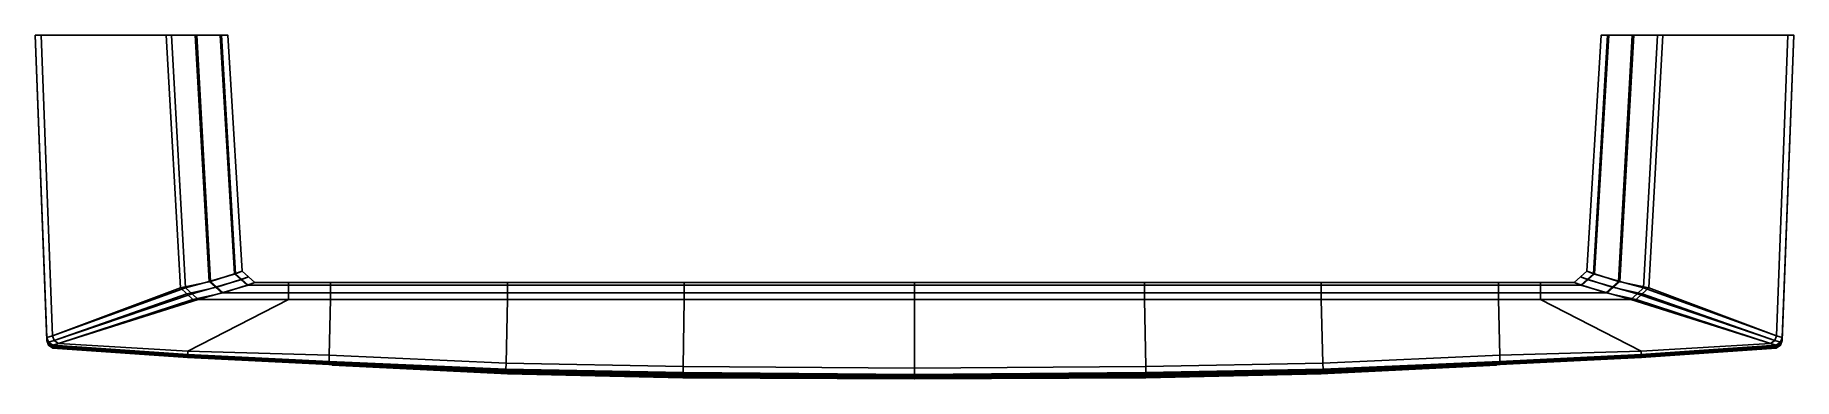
# Model space of a CAD drawing. Extents: x -72 to 72, y -28 to 0.
import ezdxf

# ---------------------------------------------------------------- set-up
doc = ezdxf.new("R2010")
doc.units = 0
doc.layers.add('DESENHOS_IDEN', color=160, linetype='CONTINUOUS')
doc.layers.add('METAL', color=6, linetype='CONTINUOUS')

msp = doc.modelspace()

# ---------------------------------------------------------------- meshes
at = {"layer": 'DESENHOS_IDEN'}
mesh = msp.add_polyface(dxfattribs=at)
corners = [(47.48, -26.8, 3.75), (47.48, -26.86, 0.27), (47.48, -26.8, -3.23), (47.48, -26.69, -6.7), (47.48, -26.6, -8.24), (33.21, -27.49, 3.75), (33.21, -27.56, 0.27), (33.21, -27.49, -3.23), (33.21, -27.38, -6.7), (33.21, -27.29, -8.24), (18.94, -27.81, 3.75), (18.94, -27.88, 0.27), (18.94, -27.81, -3.23), (18.94, -27.7, -6.7), (18.94, -27.61, -8.24), (0.09, -27.9, 3.75), (0.09, -27.97, 0.27), (0.09, -27.9, -3.23), (0.09, -27.79, -6.7), (0.09, -27.7, -8.24), (-18.76, -27.81, 3.75), (-18.76, -27.88, 0.27), (-18.76, -27.81, -3.23), (-18.76, -27.7, -6.7), (-18.76, -27.61, -8.24), (-33.03, -27.49, 3.75), (-33.03, -27.56, 0.27), (-33.03, -27.49, -3.23), (-33.03, -27.38, -6.7), (-33.03, -27.29, -8.24), (-47.3, -26.8, 3.75), (-47.3, -26.86, 0.27), (-47.3, -26.8, -3.23), (-47.3, -26.69, -6.7), (-47.3, -26.6, -8.24)]
mesh.append_faces([[corners[k] for k in face] for face in [(34, 29, 28, 33), (24, 19, 18, 23), (19, 14, 13, 18), (14, 9, 8, 13), (33, 28, 27, 32), (23, 18, 17, 22), (18, 13, 12, 17), (13, 8, 7, 12), (32, 27, 26, 31), (22, 17, 16, 21), (17, 12, 11, 16), (12, 7, 6, 11), (31, 26, 25, 30), (21, 16, 15, 20), (16, 11, 10, 15), (11, 6, 5, 10), (24, 23, 28, 29), (4, 3, 8, 9), (23, 22, 27, 28), (3, 2, 7, 8), (22, 21, 26, 27), (2, 1, 6, 7), (21, 20, 25, 26), (1, 0, 5, 6)]])
at = {"layer": 'METAL'}
mesh = msp.add_polyface(dxfattribs=at)
corners = [(-71.5, 0, 0.15), (-55.81, 0, 0.23), (-56.43, 0, -3.38), (-71.5, 0, -3.38), (-71.01, 0, -9), (-60.84, 0, -9), (-59.68, -20.57, -8.77), (-70.09, -24.46, -8.77), (-55.81, 0, 0.23), (-54.65, -19.2, 0.24), (-55.27, -19.42, -3.23), (-56.43, 0, -3.38), (-60.41, 0, 9.21), (-71.01, 0, 9.21), (-70.09, -24.46, 9.21), (-59.25, -20.57, 9.21), (-71.5, 0, 0.15), (-70.56, -24.86, 0.26), (-70.56, -24.78, 3.76), (-71.5, 0, 3.69), (-54.14, -19.67, 0.24), (-54.75, -19.88, -3.23), (-53.62, -20.13, 0.24), (-54.66, -19.88, 3.74), (-54.15, -20.35, 3.74), (-71.5, 0, 7.22), (-71.5, 0, 8.72), (-71.01, 0, 9.21), (-58.48, 0, 7.22), (-60.41, 0, 9.21), (-56.34, 0, 3.74), (-71.5, 0, 3.69), (-60.84, 0, -9), (-71.01, 0, -9), (-71.5, 0, -8.51), (-71.5, 0, -6.92), (-58.35, 0, -6.72), (-57.32, -20.04, 7.25), (-58.48, 0, 7.22), (-55.18, -19.42, 3.74), (-56.34, 0, 3.74), (-58.35, 0, -6.72), (-57.22, -20.04, -6.72), (-71.5, 0, -8.51), (-70.56, -24.61, -8.29), (-70.56, -24.68, -6.72), (-71.5, 0, -6.92), (-70.56, -24.78, -3.23), (-71.5, 0, -3.38), (-70.56, -24.61, 8.72), (-71.5, 0, 8.72), (-71.5, 0, 7.22), (-70.56, -24.68, 7.25), (-58.73, -21.04, 9.21), (-56.81, -20.51, 7.25), (-59.16, -21.04, -8.77), (-56.7, -20.51, -6.72), (-56.19, -20.97, -6.72), (-54.24, -20.35, -3.23), (-56.29, -20.97, 7.25)]
mesh.append_faces([[corners[k] for k in face] for face in [(0, 1, 2, 3), (4, 5, 6, 7), (8, 9, 10, 11), (12, 13, 14, 15), (16, 17, 18, 19), (9, 20, 21, 10), (22, 20, 23, 24), (25, 26, 27, 28), (27, 29, 28, 28), (25, 28, 30, 31), (31, 30, 1, 0), (32, 33, 34, 35), (36, 32, 35, 35), (36, 35, 3, 2), (12, 15, 37, 38), (38, 37, 39, 40), (40, 39, 9, 8), (6, 5, 41, 42), (42, 41, 11, 10), (43, 44, 45, 46), (46, 45, 47, 48), (48, 47, 17, 16), (49, 50, 51, 52), (52, 51, 19, 18), (15, 53, 54, 37), (37, 54, 23, 39), (39, 23, 20, 9), (55, 6, 42, 56), (56, 42, 10, 21), (57, 56, 21, 58), (58, 21, 20, 22), (54, 59, 24, 23), (7, 44, 43, 4), (13, 50, 49, 14)]])
mesh = msp.add_polyface(dxfattribs=at)
corners = [(71.7, 0, 0.15), (71.7, 0, -3.38), (56.63, 0, -3.38), (56.01, 0, 0.23), (71.21, 0, -9), (70.28, -24.46, -8.77), (59.88, -20.57, -8.77), (61.04, 0, -9), (56.01, 0, 0.23), (56.63, 0, -3.38), (55.47, -19.42, -3.23), (54.85, -19.2, 0.24), (60.61, 0, 9.21), (59.45, -20.57, 9.21), (70.28, -24.46, 9.21), (71.21, 0, 9.21), (71.7, 0, 0.15), (71.7, 0, 3.69), (70.75, -24.78, 3.76), (70.75, -24.86, 0.26), (54.95, -19.88, -3.23), (54.34, -19.67, 0.24), (53.82, -20.13, 0.24), (54.35, -20.35, 3.74), (54.86, -19.88, 3.74), (58.68, 0, 7.22), (60.61, 0, 9.21), (71.21, 0, 9.21), (71.7, 0, 7.22), (71.7, 0, 8.72), (71.7, 0, 3.69), (56.54, 0, 3.74), (71.7, 0, -8.51), (71.21, 0, -9), (61.04, 0, -9), (71.7, 0, -6.92), (58.54, 0, -6.72), (58.68, 0, 7.22), (57.52, -20.04, 7.25), (56.54, 0, 3.74), (55.38, -19.42, 3.74), (57.42, -20.04, -6.72), (58.54, 0, -6.72), (71.7, 0, -8.51), (71.7, 0, -6.92), (70.75, -24.68, -6.72), (70.75, -24.61, -8.29), (71.7, 0, -3.38), (70.75, -24.78, -3.23), (70.75, -24.61, 8.72), (70.75, -24.68, 7.25), (71.7, 0, 7.22), (71.7, 0, 8.72), (57.01, -20.51, 7.25), (58.93, -21.04, 9.21), (59.36, -21.04, -8.77), (56.9, -20.51, -6.72), (56.39, -20.97, -6.72), (54.44, -20.35, -3.23), (56.49, -20.97, 7.25)]
mesh.append_faces([[corners[k] for k in face] for face in [(0, 1, 2, 3), (4, 5, 6, 7), (8, 9, 10, 11), (12, 13, 14, 15), (16, 17, 18, 19), (11, 10, 20, 21), (22, 23, 24, 21), (25, 26, 27, 28), (28, 27, 29, 29), (28, 30, 31, 25), (30, 0, 3, 31), (32, 33, 34, 35), (36, 35, 34, 34), (36, 2, 1, 35), (12, 37, 38, 13), (37, 39, 40, 38), (39, 8, 11, 40), (6, 41, 42, 7), (41, 10, 9, 42), (43, 44, 45, 46), (44, 47, 48, 45), (47, 16, 19, 48), (49, 50, 51, 52), (50, 18, 17, 51), (13, 38, 53, 54), (38, 40, 24, 53), (40, 11, 21, 24), (55, 56, 41, 6), (56, 20, 10, 41), (57, 58, 20, 56), (58, 22, 21, 20), (53, 24, 23, 59), (5, 4, 43, 46), (15, 14, 49, 52)]])
mesh = msp.add_polyface(dxfattribs=at)
corners = [(-59.68, -20.57, -8.77), (-59.16, -21.04, -8.77), (-69.94, -24.85, -8.77), (-70.09, -24.46, -8.77), (-59.25, -20.57, 9.21), (-70.09, -24.46, 9.21), (-69.94, -24.85, 9.21), (-58.73, -21.04, 9.21), (-70.56, -24.86, 0.26), (-70.41, -25.24, 0.26), (-70.41, -25.16, 3.76), (-70.56, -24.78, 3.76), (-58.65, -21.51, -8.77), (-69.6, -25.1, -8.77), (-69.6, -25.1, 9.21), (-58.22, -21.51, 9.21), (-70.07, -25.48, 0.26), (-70.41, -25.16, -3.23), (-70.07, -25.4, -3.23), (-50.86, -21.51, -8.77), (-59.08, -25.72, -8.77), (-59.06, -25.72, 9.21), (-50.86, -21.51, 9.21), (-59.07, -26.24, 0.26), (-59.07, -26.16, 3.76), (-70.07, -25.4, 3.76), (-70.56, -24.61, -8.29), (-70.41, -24.99, -8.29), (-70.41, -25.06, -6.72), (-70.56, -24.68, -6.72), (-70.56, -24.78, -3.23), (-70.41, -24.99, 8.72), (-70.56, -24.61, 8.72), (-70.56, -24.68, 7.25), (-70.41, -25.06, 7.25), (-56.7, -20.51, -6.72), (-56.19, -20.97, -6.72), (-56.29, -20.97, 7.25), (-56.81, -20.51, 7.25), (-70.07, -25.24, 8.72), (-70.07, -25.31, 7.25), (-70.07, -25.23, -8.29), (-70.07, -25.31, -6.72), (-50.86, -21.51, 9.21), (-50.86, -20.98, 7.25), (-50.86, -21.51, -8.77), (-50.86, -20.98, -6.72), (-59.07, -25.99, -8.29), (-59.07, -26.06, -6.72), (-59.07, -26.16, -3.23), (-59.07, -25.99, 8.72), (-59.07, -26.06, 7.25)]
mesh.append_faces([[corners[k] for k in face] for face in [(0, 1, 2, 3), (4, 5, 6, 7), (8, 9, 10, 11), (1, 12, 13, 2), (14, 15, 7, 6), (16, 9, 17, 18), (12, 19, 20, 13), (15, 14, 21, 22), (16, 23, 24, 25), (26, 27, 28, 29), (29, 28, 17, 30), (30, 17, 9, 8), (31, 32, 33, 34), (34, 33, 11, 10), (12, 1, 35, 36), (7, 15, 37, 38), (39, 31, 34, 40), (40, 34, 10, 25), (25, 10, 9, 16), (27, 41, 42, 28), (28, 42, 18, 17), (15, 43, 44, 37), (45, 12, 36, 46), (41, 47, 48, 42), (42, 48, 49, 18), (18, 49, 23, 16), (50, 39, 40, 51), (51, 40, 25, 24), (26, 3, 2, 27), (5, 32, 31, 6), (27, 2, 13, 41), (6, 31, 39, 14), (41, 13, 20, 47), (14, 39, 50, 21)]])
mesh = msp.add_polyface(dxfattribs=at)
corners = [(-53.62, -20.13, 0.24), (-50.86, -20.13, 0.26), (-50.86, -20.35, -3.23), (-54.24, -20.35, -3.23), (-47.45, -21.51, -8.77), (-33.03, -21.51, -8.77), (-33.16, -26.69, -8.77), (-47.56, -26.05, -8.77), (-33.03, -20.13, 0.26), (-47.45, -20.13, 0.26), (-47.45, -20.35, 3.76), (-33.03, -20.35, 3.76), (-33.16, -26.69, 9.21), (-33.03, -21.51, 9.21), (-47.45, -21.51, 9.21), (-47.56, -26.05, 9.21), (-33.18, -27.44, 0.26), (-47.57, -26.81, 0.26), (-47.57, -26.73, -3.23), (-33.18, -27.36, -3.23), (-50.86, -21.51, -8.77), (-59.08, -25.72, -8.77), (-50.86, -20.35, 3.76), (-50.86, -21.51, 9.21), (-59.06, -25.72, 9.21), (-59.07, -26.24, 0.26), (-59.07, -26.16, -3.23), (-56.29, -20.97, 7.25), (-50.86, -20.98, 7.25), (-54.15, -20.35, 3.74), (-50.86, -20.98, -6.72), (-56.19, -20.97, -6.72), (-33.03, -21.51, -8.77), (-47.45, -21.51, -8.77), (-47.45, -20.98, -6.72), (-33.03, -20.98, -6.72), (-47.45, -20.35, -3.23), (-33.03, -20.35, -3.23), (-33.18, -27.2, 8.72), (-47.57, -26.56, 8.72), (-47.57, -26.63, 7.25), (-33.18, -27.27, 7.25), (-47.57, -26.73, 3.76), (-33.18, -27.36, 3.76), (-47.57, -26.56, -8.29), (-33.18, -27.19, -8.29), (-33.18, -27.27, -6.72), (-47.57, -26.63, -6.72), (-50.86, -21.51, -8.77), (-50.86, -21.51, 9.21), (-47.45, -21.51, 9.21), (-47.45, -20.98, 7.25), (-59.07, -25.99, 8.72), (-59.07, -26.06, 7.25), (-59.07, -26.16, 3.76), (-59.07, -25.99, -8.29), (-59.07, -26.06, -6.72)]
mesh.append_faces([[corners[k] for k in face] for face in [(0, 1, 2, 3), (4, 5, 6, 7), (8, 9, 10, 11), (12, 13, 14, 15), (16, 17, 18, 19), (20, 4, 7, 21), (9, 1, 22, 10), (15, 14, 23, 24), (17, 25, 26, 18), (27, 28, 22, 29), (29, 22, 1, 0), (30, 31, 3, 2), (32, 33, 34, 35), (35, 34, 36, 37), (37, 36, 9, 8), (38, 39, 40, 41), (41, 40, 42, 43), (43, 42, 17, 16), (44, 45, 46, 47), (47, 46, 19, 18), (33, 48, 30, 34), (34, 30, 2, 36), (36, 2, 1, 9), (49, 50, 51, 28), (28, 51, 10, 22), (39, 52, 53, 40), (40, 53, 54, 42), (42, 54, 25, 17), (55, 44, 47, 56), (56, 47, 18, 26), (44, 7, 6, 45), (15, 39, 38, 12), (55, 21, 7, 44), (24, 52, 39, 15)]])
mesh = msp.add_polyface(dxfattribs=at)
corners = [(-33.03, -21.51, -8.77), (-18.65, -21.51, -8.77), (-18.73, -26.96, -8.77), (-33.16, -26.69, -8.77), (-18.65, -20.13, 0.26), (-33.03, -20.13, 0.26), (-33.03, -20.35, 3.76), (-18.65, -20.35, 3.76), (-18.73, -26.96, 9.21), (-18.65, -21.51, 9.21), (-33.03, -21.51, 9.21), (-33.16, -26.69, 9.21), (-18.74, -27.71, 0.26), (-33.18, -27.44, 0.26), (-33.18, -27.36, -3.23), (-18.74, -27.63, -3.23), (0.1, -21.51, -8.77), (0.1, -27.1, -8.77), (0.1, -27.1, 9.21), (0.1, -21.51, 9.21), (-18.65, -21.51, -8.77), (-33.03, -21.51, -8.77), (-33.03, -20.98, -6.72), (-18.65, -20.98, -6.72), (-33.03, -20.35, -3.23), (-18.65, -20.35, -3.23), (-33.03, -21.51, 9.21), (-18.65, -21.51, 9.21), (-18.65, -20.98, 7.25), (-33.03, -20.98, 7.25), (-18.74, -27.47, 8.72), (-33.18, -27.2, 8.72), (-33.18, -27.27, 7.25), (-18.74, -27.54, 7.25), (-33.18, -27.36, 3.76), (-18.74, -27.63, 3.76), (-33.18, -27.19, -8.29), (-18.74, -27.46, -8.29), (-18.74, -27.54, -6.72), (-33.18, -27.27, -6.72), (-47.45, -21.51, 9.21), (-47.45, -20.98, 7.25), (-47.45, -20.35, 3.76), (0.1, -21.51, 9.21), (0.1, -20.98, 7.25), (0.1, -20.35, 3.76), (0.1, -27.61, -8.29), (0.1, -27.68, -6.72), (0.1, -27.78, -3.23), (0.1, -27.61, 8.72), (0.1, -20.14, 0.26), (0.1, -27.86, 0.26), (0.1, -20.98, -6.72), (0.1, -21.51, -8.77), (0.1, -20.35, -3.23), (0.1, -27.68, 7.25), (0.1, -27.78, 3.76)]
mesh.append_faces([[corners[k] for k in face] for face in [(0, 1, 2, 3), (4, 5, 6, 7), (8, 9, 10, 11), (12, 13, 14, 15), (16, 17, 2, 1), (18, 19, 9, 8), (20, 21, 22, 23), (23, 22, 24, 25), (25, 24, 5, 4), (26, 27, 28, 29), (29, 28, 7, 6), (30, 31, 32, 33), (33, 32, 34, 35), (35, 34, 13, 12), (36, 37, 38, 39), (39, 38, 15, 14), (40, 26, 29, 41), (41, 29, 6, 42), (27, 43, 44, 28), (28, 44, 45, 7), (37, 46, 47, 38), (38, 47, 48, 15), (36, 3, 2, 37), (11, 31, 30, 8), (2, 17, 46, 37), (30, 49, 18, 8), (4, 7, 45, 50), (12, 15, 48, 51), (20, 23, 52, 53), (23, 25, 54, 52), (25, 4, 50, 54), (30, 33, 55, 49), (33, 35, 56, 55), (35, 12, 51, 56)]])
mesh = msp.add_polyface(dxfattribs=at)
corners = [(33.22, -21.51, -8.77), (33.36, -26.69, -8.77), (18.93, -26.96, -8.77), (18.84, -21.51, -8.77), (18.84, -20.13, 0.26), (18.84, -20.35, 3.76), (33.22, -20.35, 3.76), (33.22, -20.13, 0.26), (18.93, -26.96, 9.21), (33.36, -26.69, 9.21), (33.22, -21.51, 9.21), (18.84, -21.51, 9.21), (18.94, -27.71, 0.26), (18.94, -27.63, -3.23), (33.38, -27.36, -3.23), (33.38, -27.44, 0.26), (47.65, -20.35, 3.76), (47.65, -20.13, 0.26), (0.1, -21.51, -8.77), (0.1, -27.1, -8.77), (0.1, -27.1, 9.21), (0.1, -21.51, 9.21), (18.84, -21.51, -8.77), (18.84, -20.98, -6.72), (33.22, -20.98, -6.72), (33.22, -21.51, -8.77), (18.84, -20.35, -3.23), (33.22, -20.35, -3.23), (33.22, -21.51, 9.21), (33.22, -20.98, 7.25), (18.84, -20.98, 7.25), (18.84, -21.51, 9.21), (18.94, -27.47, 8.72), (18.94, -27.54, 7.25), (33.38, -27.27, 7.25), (33.38, -27.2, 8.72), (18.94, -27.63, 3.76), (33.38, -27.36, 3.76), (33.38, -27.19, -8.29), (33.38, -27.27, -6.72), (18.94, -27.54, -6.72), (18.94, -27.46, -8.29), (47.65, -20.98, -6.72), (47.65, -21.51, -8.77), (0.1, -20.98, 7.25), (0.1, -21.51, 9.21), (0.1, -20.35, 3.76), (0.1, -27.68, -6.72), (0.1, -27.61, -8.29), (0.1, -27.78, -3.23), (0.1, -27.61, 8.72), (0.1, -20.14, 0.26), (0.1, -27.86, 0.26), (0.1, -21.51, -8.77), (0.1, -20.98, -6.72), (0.1, -20.35, -3.23), (0.1, -27.68, 7.25), (0.1, -27.78, 3.76)]
mesh.append_faces([[corners[k] for k in face] for face in [(0, 1, 2, 3), (4, 5, 6, 7), (8, 9, 10, 11), (12, 13, 14, 15), (7, 6, 16, 17), (18, 3, 2, 19), (20, 8, 11, 21), (22, 23, 24, 25), (23, 26, 27, 24), (26, 4, 7, 27), (28, 29, 30, 31), (29, 6, 5, 30), (32, 33, 34, 35), (33, 36, 37, 34), (36, 12, 15, 37), (38, 39, 40, 41), (39, 14, 13, 40), (25, 24, 42, 43), (31, 30, 44, 45), (30, 5, 46, 44), (41, 40, 47, 48), (40, 13, 49, 47), (38, 41, 2, 1), (9, 8, 32, 35), (2, 41, 48, 19), (32, 8, 20, 50), (4, 51, 46, 5), (12, 52, 49, 13), (22, 53, 54, 23), (23, 54, 55, 26), (26, 55, 51, 4), (32, 50, 56, 33), (33, 56, 57, 36), (36, 57, 52, 12)]])
mesh = msp.add_polyface(dxfattribs=at)
corners = [(53.82, -20.13, 0.24), (54.44, -20.35, -3.23), (51.06, -20.35, -3.23), (51.06, -20.13, 0.26), (47.65, -21.51, -8.77), (47.76, -26.05, -8.77), (33.36, -26.69, -8.77), (33.22, -21.51, -8.77), (33.36, -26.69, 9.21), (47.76, -26.05, 9.21), (47.65, -21.51, 9.21), (33.22, -21.51, 9.21), (33.38, -27.44, 0.26), (33.38, -27.36, -3.23), (47.77, -26.73, -3.23), (47.77, -26.81, 0.26), (51.06, -21.51, -8.77), (59.28, -25.72, -8.77), (47.65, -20.13, 0.26), (47.65, -20.35, 3.76), (51.06, -20.35, 3.76), (59.26, -25.72, 9.21), (51.06, -21.51, 9.21), (59.27, -26.16, -3.23), (59.27, -26.24, 0.26), (56.49, -20.97, 7.25), (54.35, -20.35, 3.74), (51.06, -20.98, 7.25), (51.06, -20.98, -6.72), (56.39, -20.97, -6.72), (33.22, -20.98, -6.72), (33.22, -20.35, -3.23), (47.65, -20.35, -3.23), (47.65, -20.98, -6.72), (33.22, -20.13, 0.26), (47.65, -21.51, 9.21), (47.65, -20.98, 7.25), (33.22, -20.98, 7.25), (33.22, -21.51, 9.21), (33.22, -20.35, 3.76), (33.38, -27.2, 8.72), (33.38, -27.27, 7.25), (47.77, -26.63, 7.25), (47.77, -26.56, 8.72), (33.38, -27.36, 3.76), (47.77, -26.73, 3.76), (47.77, -26.56, -8.29), (47.77, -26.63, -6.72), (33.38, -27.27, -6.72), (33.38, -27.19, -8.29), (47.65, -21.51, -8.77), (51.06, -21.51, -8.77), (51.06, -21.51, 9.21), (59.27, -26.06, 7.25), (59.27, -25.99, 8.72), (59.27, -26.16, 3.76), (59.27, -25.99, -8.29), (59.27, -26.06, -6.72)]
mesh.append_faces([[corners[k] for k in face] for face in [(0, 1, 2, 3), (4, 5, 6, 7), (8, 9, 10, 11), (12, 13, 14, 15), (16, 17, 5, 4), (18, 19, 20, 3), (9, 21, 22, 10), (15, 14, 23, 24), (25, 26, 20, 27), (26, 0, 3, 20), (28, 2, 1, 29), (30, 31, 32, 33), (31, 34, 18, 32), (35, 36, 37, 38), (36, 19, 39, 37), (40, 41, 42, 43), (41, 44, 45, 42), (44, 12, 15, 45), (46, 47, 48, 49), (47, 14, 13, 48), (50, 33, 28, 51), (33, 32, 2, 28), (32, 18, 3, 2), (52, 27, 36, 35), (27, 20, 19, 36), (43, 42, 53, 54), (42, 45, 55, 53), (45, 15, 24, 55), (56, 57, 47, 46), (57, 23, 14, 47), (46, 49, 6, 5), (9, 8, 40, 43), (56, 46, 5, 17), (21, 9, 43, 54)]])
mesh = msp.add_polyface(dxfattribs=at)
corners = [(59.88, -20.57, -8.77), (70.28, -24.46, -8.77), (70.14, -24.85, -8.77), (59.36, -21.04, -8.77), (59.45, -20.57, 9.21), (58.93, -21.04, 9.21), (70.14, -24.85, 9.21), (70.28, -24.46, 9.21), (70.75, -24.86, 0.26), (70.75, -24.78, 3.76), (70.61, -25.16, 3.76), (70.61, -25.24, 0.26), (69.8, -25.1, -8.77), (58.85, -21.51, -8.77), (69.8, -25.1, 9.21), (58.42, -21.51, 9.21), (70.27, -25.48, 0.26), (70.27, -25.4, -3.23), (70.61, -25.16, -3.23), (59.28, -25.72, -8.77), (51.06, -21.51, -8.77), (51.06, -21.51, 9.21), (59.26, -25.72, 9.21), (70.27, -25.4, 3.76), (59.27, -26.16, 3.76), (59.27, -26.24, 0.26), (70.75, -24.61, -8.29), (70.75, -24.68, -6.72), (70.61, -25.06, -6.72), (70.61, -24.99, -8.29), (70.75, -24.78, -3.23), (70.61, -24.99, 8.72), (70.61, -25.06, 7.25), (70.75, -24.68, 7.25), (70.75, -24.61, 8.72), (56.39, -20.97, -6.72), (56.9, -20.51, -6.72), (57.01, -20.51, 7.25), (56.49, -20.97, 7.25), (70.27, -25.24, 8.72), (70.27, -25.31, 7.25), (70.27, -25.31, -6.72), (70.27, -25.23, -8.29), (51.06, -20.98, 7.25), (51.06, -21.51, 9.21), (51.06, -21.51, -8.77), (51.06, -20.98, -6.72), (59.27, -26.06, -6.72), (59.27, -25.99, -8.29), (59.27, -26.16, -3.23), (59.27, -25.99, 8.72), (59.27, -26.06, 7.25)]
mesh.append_faces([[corners[k] for k in face] for face in [(0, 1, 2, 3), (4, 5, 6, 7), (8, 9, 10, 11), (3, 2, 12, 13), (14, 6, 5, 15), (16, 17, 18, 11), (13, 12, 19, 20), (15, 21, 22, 14), (16, 23, 24, 25), (26, 27, 28, 29), (27, 30, 18, 28), (30, 8, 11, 18), (31, 32, 33, 34), (32, 10, 9, 33), (13, 35, 36, 3), (5, 37, 38, 15), (39, 40, 32, 31), (40, 23, 10, 32), (23, 16, 11, 10), (29, 28, 41, 42), (28, 18, 17, 41), (15, 38, 43, 44), (45, 46, 35, 13), (42, 41, 47, 48), (41, 17, 49, 47), (17, 16, 25, 49), (50, 51, 40, 39), (51, 24, 23, 40), (26, 29, 2, 1), (7, 6, 31, 34), (29, 42, 12, 2), (6, 14, 39, 31), (42, 48, 19, 12), (14, 22, 50, 39)]])

doc.saveas('drawing.dxf')
